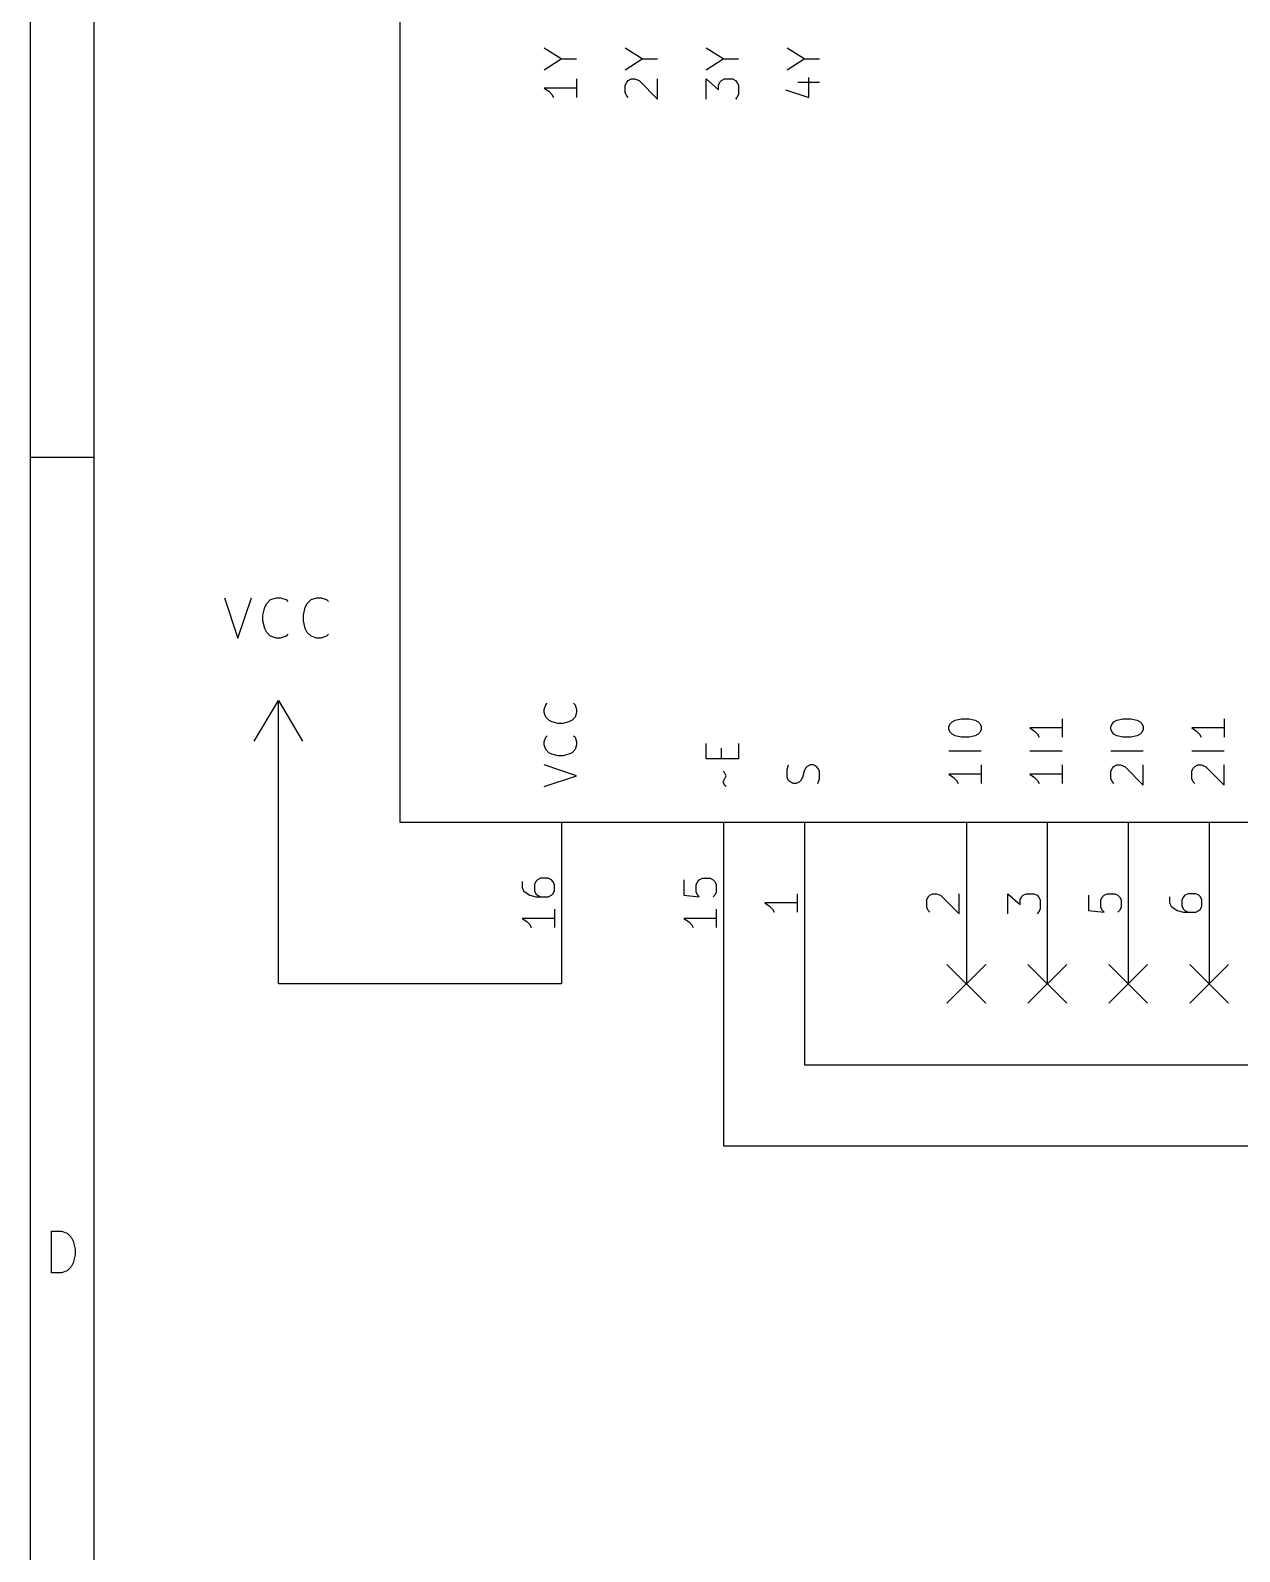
# Model space of a CAD drawing. Extents: x 0.4 to 16.1, y -11.3 to -0.4.
# Drawn here: x 0.394 to 1.888, y -7.651 to -5.772 of the extents above; entities that cross this region are included whole.
import ezdxf

# ---------------------------------------------------------------- set-up
doc = ezdxf.new("R2010")
doc.units = 0
doc.header["$MEASUREMENT"] = 0
for name, color, linetype in [('BLUE2', 5, 'CONTINUOUS'), ('CYAN2', 4, 'CONTINUOUS'), ('GREEN3', 91, 'CONTINUOUS'), ('LYELLOW', 51, 'CONTINUOUS'), ('RED2', 1, 'CONTINUOUS'), ('RED3', 11, 'CONTINUOUS')]:
    doc.layers.add(name, color=color, linetype=linetype)

msp = doc.modelspace()

# ---------------------------------------------------------------- linework, layer by layer
at = {"layer": 'BLUE2', "linetype": 'CONTINUOUS'}
for p, q in [((1.526, -6.926), (1.574, -6.974)), ((1.574, -6.926), (1.526, -6.974)), ((1.626, -6.926), (1.674, -6.974)), ((1.674, -6.926), (1.626, -6.974)), ((1.726, -6.926), (1.774, -6.974)), ((1.774, -6.926), (1.726, -6.974)), ((1.826, -6.926), (1.874, -6.974)), ((1.874, -6.926), (1.826, -6.974))]:
    msp.add_line(p, q, dxfattribs=at)
at = {"layer": 'CYAN2', "linetype": 'CONTINUOUS'}
for p, q in [((1.0495, -5.8071), (1.0285, -5.7938)), ((1.0495, -5.8071), (1.0285, -5.7938)), ((1.0285, -5.8205), (1.0495, -5.8071)), ((1.0285, -5.8205), (1.0495, -5.8071)), ((1.0495, -5.8071), (1.0685, -5.8071)), ((1.0495, -5.8071), (1.0685, -5.8071)), ((1.1495, -5.8071), (1.1285, -5.7938)), ((1.1495, -5.8071), (1.1285, -5.7938)), ((1.1285, -5.8205), (1.1495, -5.8071)), ((1.1285, -5.8205), (1.1495, -5.8071)), ((1.1495, -5.8071), (1.1685, -5.8071)), ((1.1495, -5.8071), (1.1685, -5.8071)), ((1.2495, -5.8071), (1.2285, -5.7938)), ((1.2495, -5.8071), (1.2285, -5.7938)), ((1.2285, -5.8205), (1.2495, -5.8071)), ((1.2285, -5.8205), (1.2495, -5.8071)), ((1.2495, -5.8071), (1.2685, -5.8071)), ((1.2495, -5.8071), (1.2685, -5.8071)), ((1.3495, -5.8071), (1.3285, -5.7938)), ((1.3495, -5.8071), (1.3285, -5.7938)), ((1.3285, -5.8205), (1.3495, -5.8071)), ((1.3285, -5.8205), (1.3495, -5.8071)), ((1.3495, -5.8071), (1.3685, -5.8071)), ((1.3495, -5.8071), (1.3685, -5.8071)), ((1.0685, -5.8433), (1.0285, -5.8433)), ((1.0285, -5.8433), (1.0342, -5.8471)), ((1.0685, -5.8433), (1.0285, -5.8433)), ((1.0285, -5.8433), (1.0342, -5.8471)), ((1.0685, -5.8319), (1.0685, -5.8548)), ((1.0685, -5.8319), (1.0685, -5.8548)), ((1.1285, -5.8395), (1.1304, -5.8357)), ((1.1285, -5.8395), (1.1304, -5.8357)), ((1.1285, -5.849), (1.1285, -5.8395)), ((1.1285, -5.849), (1.1285, -5.8395)), ((1.1304, -5.8357), (1.1323, -5.8338)), ((1.1304, -5.8357), (1.1323, -5.8338)), ((1.1323, -5.8338), (1.1361, -5.8319)), ((1.1323, -5.8338), (1.1361, -5.8319)), ((1.1361, -5.8319), (1.1399, -5.8319)), ((1.1361, -5.8319), (1.1399, -5.8319)), ((1.1399, -5.8319), (1.1456, -5.8338)), ((1.1399, -5.8319), (1.1456, -5.8338)), ((1.1456, -5.8338), (1.1685, -5.8567)), ((1.1456, -5.8338), (1.1685, -5.8567)), ((1.1685, -5.8567), (1.1685, -5.8319)), ((1.1685, -5.8567), (1.1685, -5.8319)), ((1.2285, -5.8567), (1.2285, -5.8319)), ((1.2285, -5.8319), (1.2437, -5.8452)), ((1.2285, -5.8567), (1.2285, -5.8319)), ((1.2285, -5.8319), (1.2437, -5.8452)), ((1.2437, -5.8395), (1.2456, -5.8357)), ((1.2437, -5.8395), (1.2456, -5.8357)), ((1.2437, -5.8452), (1.2437, -5.8395)), ((1.2437, -5.8452), (1.2437, -5.8395)), ((1.2456, -5.8357), (1.2476, -5.8338)), ((1.2456, -5.8357), (1.2476, -5.8338)), ((1.2476, -5.8338), (1.2514, -5.8319)), ((1.2476, -5.8338), (1.2514, -5.8319)), ((1.2514, -5.8319), (1.2609, -5.8319)), ((1.2514, -5.8319), (1.2609, -5.8319)), ((1.2609, -5.8319), (1.2647, -5.8338)), ((1.2609, -5.8319), (1.2647, -5.8338)), ((1.2647, -5.8338), (1.2666, -5.8357)), ((1.2647, -5.8338), (1.2666, -5.8357)), ((1.2666, -5.8357), (1.2685, -5.8395)), ((1.2666, -5.8357), (1.2685, -5.8395)), ((1.2685, -5.8395), (1.2685, -5.851)), ((1.2685, -5.8395), (1.2685, -5.851)), ((1.3418, -5.8357), (1.3685, -5.8357)), ((1.3418, -5.8357), (1.3685, -5.8357)), ((1.3552, -5.8548), (1.3552, -5.83)), ((1.3552, -5.8548), (1.3552, -5.83)), ((1.0342, -5.8471), (1.038, -5.851)), ((1.0342, -5.8471), (1.038, -5.851)), ((1.038, -5.851), (1.0399, -5.8548)), ((1.038, -5.851), (1.0399, -5.8548)), ((1.1304, -5.8529), (1.1285, -5.849)), ((1.1304, -5.8529), (1.1285, -5.849)), ((1.1323, -5.8548), (1.1304, -5.8529)), ((1.1323, -5.8548), (1.1304, -5.8529)), ((1.2666, -5.8548), (1.2647, -5.8567)), ((1.2666, -5.8548), (1.2647, -5.8567)), ((1.2685, -5.851), (1.2666, -5.8548)), ((1.2685, -5.851), (1.2666, -5.8548)), ((1.3266, -5.8452), (1.3552, -5.8548)), ((1.3266, -5.8452), (1.3552, -5.8548)), ((0.6333, -6.4728), (0.65, -6.5228)), ((0.65, -6.5228), (0.6667, -6.4728)), ((0.6833, -6.4847), (0.6857, -6.4799)), ((0.6857, -6.4799), (0.6905, -6.4752)), ((0.6905, -6.4752), (0.6976, -6.4728)), ((0.6976, -6.4728), (0.7024, -6.4728)), ((0.7024, -6.4728), (0.7095, -6.4752)), ((0.7095, -6.4752), (0.7119, -6.4776)), ((0.7333, -6.4847), (0.7357, -6.4799)), ((0.7357, -6.4799), (0.7405, -6.4752)), ((0.7405, -6.4752), (0.7476, -6.4728)), ((0.7476, -6.4728), (0.7524, -6.4728)), ((0.7524, -6.4728), (0.7595, -6.4752)), ((0.7595, -6.4752), (0.7619, -6.4776)), ((0.681, -6.4942), (0.6833, -6.4847)), ((0.681, -6.5014), (0.681, -6.4942)), ((0.6833, -6.5109), (0.681, -6.5014)), ((0.731, -6.4942), (0.7333, -6.4847)), ((0.731, -6.5014), (0.731, -6.4942)), ((0.7333, -6.5109), (0.731, -6.5014)), ((0.6857, -6.5157), (0.6833, -6.5109)), ((0.6905, -6.5204), (0.6857, -6.5157)), ((0.6976, -6.5228), (0.6905, -6.5204)), ((0.7095, -6.5204), (0.7024, -6.5228)), ((0.7119, -6.518), (0.7095, -6.5204)), ((0.7357, -6.5157), (0.7333, -6.5109)), ((0.7405, -6.5204), (0.7357, -6.5157)), ((0.7476, -6.5228), (0.7405, -6.5204)), ((0.7595, -6.5204), (0.7524, -6.5228)), ((0.7619, -6.518), (0.7595, -6.5204)), ((0.7024, -6.5228), (0.6976, -6.5228)), ((0.7524, -6.5228), (0.7476, -6.5228)), ((1.0285, -6.6109), (1.0304, -6.6052)), ((1.0285, -6.6109), (1.0304, -6.6052)), ((1.0285, -6.6148), (1.0285, -6.6109)), ((1.0285, -6.6148), (1.0285, -6.6109)), ((1.0304, -6.6205), (1.0285, -6.6148)), ((1.0304, -6.6205), (1.0285, -6.6148)), ((1.0304, -6.6052), (1.0323, -6.6033)), ((1.0304, -6.6052), (1.0323, -6.6033)), ((1.0647, -6.6033), (1.0666, -6.6052)), ((1.0647, -6.6033), (1.0666, -6.6052)), ((1.0666, -6.6052), (1.0685, -6.6109)), ((1.0666, -6.6052), (1.0685, -6.6109)), ((1.0685, -6.6148), (1.0666, -6.6205)), ((1.0685, -6.6148), (1.0666, -6.6205)), ((1.0685, -6.6109), (1.0685, -6.6148)), ((1.0685, -6.6109), (1.0685, -6.6148)), ((1.0342, -6.6243), (1.0304, -6.6205)), ((1.0342, -6.6243), (1.0304, -6.6205)), ((1.038, -6.6262), (1.0342, -6.6243)), ((1.038, -6.6262), (1.0342, -6.6243)), ((1.0456, -6.6281), (1.038, -6.6262)), ((1.0456, -6.6281), (1.038, -6.6262)), ((1.0514, -6.6281), (1.0456, -6.6281)), ((1.0514, -6.6281), (1.0456, -6.6281)), ((1.059, -6.6262), (1.0514, -6.6281)), ((1.059, -6.6262), (1.0514, -6.6281)), ((1.0628, -6.6243), (1.059, -6.6262)), ((1.0628, -6.6243), (1.059, -6.6262)), ((1.0666, -6.6205), (1.0628, -6.6243)), ((1.0666, -6.6205), (1.0628, -6.6243)), ((1.5285, -6.6319), (1.5304, -6.6281)), ((1.5285, -6.6319), (1.5304, -6.6281)), ((1.5285, -6.6357), (1.5285, -6.6319)), ((1.5285, -6.6357), (1.5285, -6.6319)), ((1.5304, -6.6281), (1.5323, -6.6262)), ((1.5304, -6.6281), (1.5323, -6.6262)), ((1.5323, -6.6262), (1.5361, -6.6243)), ((1.5323, -6.6262), (1.5361, -6.6243)), ((1.5361, -6.6243), (1.5437, -6.6224)), ((1.5361, -6.6243), (1.5437, -6.6224)), ((1.5437, -6.6224), (1.5533, -6.6224)), ((1.5437, -6.6224), (1.5533, -6.6224)), ((1.5533, -6.6224), (1.5609, -6.6243)), ((1.5533, -6.6224), (1.5609, -6.6243)), ((1.5609, -6.6243), (1.5647, -6.6262)), ((1.5609, -6.6243), (1.5647, -6.6262)), ((1.5647, -6.6262), (1.5666, -6.6281)), ((1.5647, -6.6262), (1.5666, -6.6281)), ((1.5666, -6.6281), (1.5685, -6.6319)), ((1.5666, -6.6281), (1.5685, -6.6319)), ((1.5685, -6.6319), (1.5685, -6.6357)), ((1.5685, -6.6319), (1.5685, -6.6357)), ((1.6685, -6.6338), (1.6285, -6.6338)), ((1.6285, -6.6338), (1.6342, -6.6376)), ((1.6685, -6.6338), (1.6285, -6.6338)), ((1.6285, -6.6338), (1.6342, -6.6376)), ((1.6685, -6.6224), (1.6685, -6.6452)), ((1.6685, -6.6224), (1.6685, -6.6452)), ((1.7285, -6.6319), (1.7304, -6.6281)), ((1.7285, -6.6319), (1.7304, -6.6281)), ((1.7285, -6.6357), (1.7285, -6.6319)), ((1.7285, -6.6357), (1.7285, -6.6319)), ((1.7304, -6.6281), (1.7323, -6.6262)), ((1.7304, -6.6281), (1.7323, -6.6262)), ((1.7323, -6.6262), (1.7361, -6.6243)), ((1.7323, -6.6262), (1.7361, -6.6243)), ((1.7361, -6.6243), (1.7437, -6.6224)), ((1.7361, -6.6243), (1.7437, -6.6224)), ((1.7437, -6.6224), (1.7533, -6.6224)), ((1.7437, -6.6224), (1.7533, -6.6224)), ((1.7533, -6.6224), (1.7609, -6.6243)), ((1.7533, -6.6224), (1.7609, -6.6243)), ((1.7609, -6.6243), (1.7647, -6.6262)), ((1.7609, -6.6243), (1.7647, -6.6262)), ((1.7647, -6.6262), (1.7666, -6.6281)), ((1.7647, -6.6262), (1.7666, -6.6281)), ((1.7666, -6.6281), (1.7685, -6.6319)), ((1.7666, -6.6281), (1.7685, -6.6319)), ((1.7685, -6.6319), (1.7685, -6.6357)), ((1.7685, -6.6319), (1.7685, -6.6357)), ((1.8685, -6.6338), (1.8285, -6.6338)), ((1.8285, -6.6338), (1.8342, -6.6376)), ((1.8685, -6.6338), (1.8285, -6.6338)), ((1.8285, -6.6338), (1.8342, -6.6376)), ((1.8685, -6.6224), (1.8685, -6.6452)), ((1.8685, -6.6224), (1.8685, -6.6452)), ((1.0285, -6.6509), (1.0304, -6.6452)), ((1.0285, -6.6509), (1.0304, -6.6452)), ((1.0285, -6.6548), (1.0285, -6.6509)), ((1.0285, -6.6548), (1.0285, -6.6509)), ((1.0304, -6.6452), (1.0323, -6.6433)), ((1.0304, -6.6452), (1.0323, -6.6433)), ((1.0647, -6.6433), (1.0666, -6.6452)), ((1.0647, -6.6433), (1.0666, -6.6452)), ((1.0666, -6.6452), (1.0685, -6.6509)), ((1.0666, -6.6452), (1.0685, -6.6509)), ((1.0685, -6.6509), (1.0685, -6.6548)), ((1.0685, -6.6509), (1.0685, -6.6548)), ((1.2285, -6.6719), (1.2285, -6.6529)), ((1.2285, -6.6719), (1.2285, -6.6529)), ((1.2685, -6.6529), (1.2685, -6.6719)), ((1.2685, -6.6529), (1.2685, -6.6719)), ((1.5304, -6.6395), (1.5285, -6.6357)), ((1.5304, -6.6395), (1.5285, -6.6357)), ((1.5323, -6.6414), (1.5304, -6.6395)), ((1.5323, -6.6414), (1.5304, -6.6395)), ((1.5361, -6.6433), (1.5323, -6.6414)), ((1.5361, -6.6433), (1.5323, -6.6414)), ((1.5437, -6.6452), (1.5361, -6.6433)), ((1.5437, -6.6452), (1.5361, -6.6433)), ((1.5533, -6.6452), (1.5437, -6.6452)), ((1.5533, -6.6452), (1.5437, -6.6452)), ((1.5609, -6.6433), (1.5533, -6.6452)), ((1.5609, -6.6433), (1.5533, -6.6452)), ((1.5647, -6.6414), (1.5609, -6.6433)), ((1.5647, -6.6414), (1.5609, -6.6433)), ((1.5666, -6.6395), (1.5647, -6.6414)), ((1.5666, -6.6395), (1.5647, -6.6414)), ((1.5685, -6.6357), (1.5666, -6.6395)), ((1.5685, -6.6357), (1.5666, -6.6395)), ((1.6342, -6.6376), (1.638, -6.6414)), ((1.6342, -6.6376), (1.638, -6.6414)), ((1.638, -6.6414), (1.6399, -6.6452)), ((1.638, -6.6414), (1.6399, -6.6452)), ((1.7304, -6.6395), (1.7285, -6.6357)), ((1.7304, -6.6395), (1.7285, -6.6357)), ((1.7323, -6.6414), (1.7304, -6.6395)), ((1.7323, -6.6414), (1.7304, -6.6395)), ((1.7361, -6.6433), (1.7323, -6.6414)), ((1.7361, -6.6433), (1.7323, -6.6414)), ((1.7437, -6.6452), (1.7361, -6.6433)), ((1.7437, -6.6452), (1.7361, -6.6433)), ((1.7533, -6.6452), (1.7437, -6.6452)), ((1.7533, -6.6452), (1.7437, -6.6452)), ((1.7609, -6.6433), (1.7533, -6.6452)), ((1.7609, -6.6433), (1.7533, -6.6452)), ((1.7647, -6.6414), (1.7609, -6.6433)), ((1.7647, -6.6414), (1.7609, -6.6433)), ((1.7666, -6.6395), (1.7647, -6.6414)), ((1.7666, -6.6395), (1.7647, -6.6414)), ((1.7685, -6.6357), (1.7666, -6.6395)), ((1.7685, -6.6357), (1.7666, -6.6395)), ((1.8342, -6.6376), (1.838, -6.6414)), ((1.8342, -6.6376), (1.838, -6.6414)), ((1.838, -6.6414), (1.8399, -6.6452)), ((1.838, -6.6414), (1.8399, -6.6452)), ((1.0304, -6.6605), (1.0285, -6.6548)), ((1.0304, -6.6605), (1.0285, -6.6548)), ((1.0342, -6.6643), (1.0304, -6.6605)), ((1.0342, -6.6643), (1.0304, -6.6605)), ((1.038, -6.6662), (1.0342, -6.6643)), ((1.038, -6.6662), (1.0342, -6.6643)), ((1.0456, -6.6681), (1.038, -6.6662)), ((1.0456, -6.6681), (1.038, -6.6662)), ((1.0514, -6.6681), (1.0456, -6.6681)), ((1.0514, -6.6681), (1.0456, -6.6681)), ((1.059, -6.6662), (1.0514, -6.6681)), ((1.059, -6.6662), (1.0514, -6.6681)), ((1.0628, -6.6643), (1.059, -6.6662)), ((1.0628, -6.6643), (1.059, -6.6662)), ((1.0666, -6.6605), (1.0628, -6.6643)), ((1.0666, -6.6605), (1.0628, -6.6643)), ((1.0685, -6.6548), (1.0666, -6.6605)), ((1.0685, -6.6548), (1.0666, -6.6605)), ((1.2685, -6.6719), (1.2285, -6.6719)), ((1.2685, -6.6719), (1.2285, -6.6719)), ((1.2476, -6.6719), (1.2476, -6.6586)), ((1.2476, -6.6719), (1.2476, -6.6586)), ((1.5685, -6.6624), (1.5285, -6.6624)), ((1.5685, -6.6624), (1.5285, -6.6624)), ((1.6685, -6.6624), (1.6285, -6.6624)), ((1.6685, -6.6624), (1.6285, -6.6624)), ((1.7685, -6.6624), (1.7285, -6.6624)), ((1.7685, -6.6624), (1.7285, -6.6624)), ((1.8685, -6.6624), (1.8285, -6.6624)), ((1.8685, -6.6624), (1.8285, -6.6624)), ((1.0685, -6.6929), (1.0285, -6.6795)), ((1.0685, -6.6929), (1.0285, -6.6795)), ((1.2514, -6.689), (1.2495, -6.6871)), ((1.2514, -6.689), (1.2495, -6.6871)), ((1.2533, -6.6929), (1.2514, -6.689)), ((1.2533, -6.6929), (1.2514, -6.689)), ((1.3285, -6.6852), (1.3304, -6.6795)), ((1.3285, -6.6852), (1.3304, -6.6795)), ((1.3285, -6.6948), (1.3285, -6.6852)), ((1.3285, -6.6948), (1.3285, -6.6852)), ((1.3495, -6.6871), (1.3476, -6.6948)), ((1.3495, -6.6871), (1.3476, -6.6948)), ((1.3514, -6.6833), (1.3495, -6.6871)), ((1.3514, -6.6833), (1.3495, -6.6871)), ((1.3533, -6.6814), (1.3514, -6.6833)), ((1.3533, -6.6814), (1.3514, -6.6833)), ((1.3571, -6.6795), (1.3533, -6.6814)), ((1.3571, -6.6795), (1.3533, -6.6814)), ((1.3609, -6.6795), (1.3571, -6.6795)), ((1.3609, -6.6795), (1.3571, -6.6795)), ((1.3647, -6.6814), (1.3609, -6.6795)), ((1.3647, -6.6814), (1.3609, -6.6795)), ((1.3666, -6.6833), (1.3647, -6.6814)), ((1.3666, -6.6833), (1.3647, -6.6814)), ((1.3685, -6.6871), (1.3666, -6.6833)), ((1.3685, -6.6871), (1.3666, -6.6833)), ((1.3685, -6.6967), (1.3685, -6.6871)), ((1.3685, -6.6967), (1.3685, -6.6871)), ((1.5685, -6.6909), (1.5285, -6.6909)), ((1.5285, -6.6909), (1.5342, -6.6948)), ((1.5685, -6.6909), (1.5285, -6.6909)), ((1.5285, -6.6909), (1.5342, -6.6948)), ((1.5685, -6.6795), (1.5685, -6.7024)), ((1.5685, -6.6795), (1.5685, -6.7024)), ((1.6685, -6.6909), (1.6285, -6.6909)), ((1.6285, -6.6909), (1.6342, -6.6948)), ((1.6685, -6.6909), (1.6285, -6.6909)), ((1.6285, -6.6909), (1.6342, -6.6948)), ((1.6685, -6.6795), (1.6685, -6.7024)), ((1.6685, -6.6795), (1.6685, -6.7024)), ((1.7285, -6.6871), (1.7304, -6.6833)), ((1.7285, -6.6871), (1.7304, -6.6833)), ((1.7285, -6.6967), (1.7285, -6.6871)), ((1.7285, -6.6967), (1.7285, -6.6871)), ((1.7304, -6.6833), (1.7323, -6.6814)), ((1.7304, -6.6833), (1.7323, -6.6814)), ((1.7323, -6.6814), (1.7361, -6.6795)), ((1.7323, -6.6814), (1.7361, -6.6795)), ((1.7361, -6.6795), (1.7399, -6.6795)), ((1.7361, -6.6795), (1.7399, -6.6795)), ((1.7399, -6.6795), (1.7456, -6.6814)), ((1.7399, -6.6795), (1.7456, -6.6814)), ((1.7456, -6.6814), (1.7685, -6.7043)), ((1.7456, -6.6814), (1.7685, -6.7043)), ((1.7685, -6.7043), (1.7685, -6.6795)), ((1.7685, -6.7043), (1.7685, -6.6795)), ((1.8285, -6.6871), (1.8304, -6.6833)), ((1.8285, -6.6871), (1.8304, -6.6833)), ((1.8285, -6.6967), (1.8285, -6.6871)), ((1.8285, -6.6967), (1.8285, -6.6871)), ((1.8304, -6.6833), (1.8323, -6.6814)), ((1.8304, -6.6833), (1.8323, -6.6814)), ((1.8323, -6.6814), (1.8361, -6.6795)), ((1.8323, -6.6814), (1.8361, -6.6795)), ((1.8361, -6.6795), (1.8399, -6.6795)), ((1.8361, -6.6795), (1.8399, -6.6795)), ((1.8399, -6.6795), (1.8456, -6.6814)), ((1.8399, -6.6795), (1.8456, -6.6814)), ((1.8456, -6.6814), (1.8685, -6.7043)), ((1.8456, -6.6814), (1.8685, -6.7043)), ((1.8685, -6.7043), (1.8685, -6.6795)), ((1.8685, -6.7043), (1.8685, -6.6795)), ((1.0285, -6.7062), (1.0685, -6.6929)), ((1.0285, -6.7062), (1.0685, -6.6929)), ((1.2495, -6.7005), (1.2533, -6.6929)), ((1.2495, -6.7005), (1.2533, -6.6929)), ((1.2514, -6.7043), (1.2495, -6.7005)), ((1.2514, -6.7043), (1.2495, -6.7005)), ((1.2533, -6.7062), (1.2514, -6.7043)), ((1.2533, -6.7062), (1.2514, -6.7043)), ((1.3304, -6.6986), (1.3285, -6.6948)), ((1.3304, -6.6986), (1.3285, -6.6948)), ((1.3323, -6.7005), (1.3304, -6.6986)), ((1.3323, -6.7005), (1.3304, -6.6986)), ((1.3361, -6.7024), (1.3323, -6.7005)), ((1.3361, -6.7024), (1.3323, -6.7005)), ((1.3399, -6.7024), (1.3361, -6.7024)), ((1.3399, -6.7024), (1.3361, -6.7024)), ((1.3437, -6.7005), (1.3399, -6.7024)), ((1.3437, -6.7005), (1.3399, -6.7024)), ((1.3456, -6.6986), (1.3437, -6.7005)), ((1.3456, -6.6986), (1.3437, -6.7005)), ((1.3476, -6.6948), (1.3456, -6.6986)), ((1.3476, -6.6948), (1.3456, -6.6986)), ((1.3666, -6.7024), (1.3685, -6.6967)), ((1.3666, -6.7024), (1.3685, -6.6967)), ((1.5342, -6.6948), (1.538, -6.6986)), ((1.5342, -6.6948), (1.538, -6.6986)), ((1.538, -6.6986), (1.5399, -6.7024)), ((1.538, -6.6986), (1.5399, -6.7024)), ((1.6342, -6.6948), (1.638, -6.6986)), ((1.6342, -6.6948), (1.638, -6.6986)), ((1.638, -6.6986), (1.6399, -6.7024)), ((1.638, -6.6986), (1.6399, -6.7024)), ((1.7304, -6.7005), (1.7285, -6.6967)), ((1.7304, -6.7005), (1.7285, -6.6967)), ((1.7323, -6.7024), (1.7304, -6.7005)), ((1.7323, -6.7024), (1.7304, -6.7005)), ((1.8304, -6.7005), (1.8285, -6.6967)), ((1.8304, -6.7005), (1.8285, -6.6967)), ((1.8323, -6.7024), (1.8304, -6.7005)), ((1.8323, -6.7024), (1.8304, -6.7005))]:
    msp.add_line(p, q, dxfattribs=at)
at = {"layer": 'GREEN3', "linetype": 'CONTINUOUS'}
for p, q in [((0.7, -6.95), (0.7, -6.7)), ((1.05, -6.95), (0.7, -6.95)), ((1.25, -6.95), (1.25, -7.15)), ((1.35, -6.95), (1.35, -7.05)), ((1.35, -7.05), (7, -7.05)), ((1.25, -7.15), (2.75, -7.15))]:
    msp.add_line(p, q, dxfattribs=at)
at = {"layer": 'LYELLOW', "linetype": 'CONTINUOUS'}
for p, q in [((0.85, -5.75), (0.85, -6.75)), ((0.85, -6.75), (2.65, -6.75))]:
    msp.add_line(p, q, dxfattribs=at)
at = {"layer": 'RED2', "linetype": 'CONTINUOUS'}
for p, q in [((0.3937, -11.2993), (0.3937, -0.3937)), ((0.4724, -11.2206), (0.4724, -0.4724)), ((0.85, -5.75), (0.85, -6.75)), ((0.3937, -6.2992), (0.4724, -6.2992)), ((0.67, -6.65), (0.7, -6.6)), ((0.7, -6.6), (0.73, -6.65)), ((0.7, -6.7), (0.7, -6.6)), ((0.85, -6.75), (2.65, -6.75)), ((1.05, -6.75), (1.05, -6.95)), ((1.05, -6.75), (1.05, -6.95)), ((1.25, -6.75), (1.25, -6.95)), ((1.25, -6.75), (1.25, -6.95)), ((1.35, -6.75), (1.35, -6.95)), ((1.35, -6.75), (1.35, -6.95)), ((1.55, -6.75), (1.55, -6.95)), ((1.55, -6.75), (1.55, -6.95)), ((1.65, -6.75), (1.65, -6.95)), ((1.65, -6.75), (1.65, -6.95)), ((1.75, -6.75), (1.75, -6.95)), ((1.75, -6.75), (1.75, -6.95)), ((1.85, -6.75), (1.85, -6.95)), ((1.85, -6.75), (1.85, -6.95)), ((0.4197, -7.3068), (0.4197, -7.2557)), ((0.4197, -7.2557), (0.4319, -7.2557)), ((0.4319, -7.2557), (0.4392, -7.2581)), ((0.4392, -7.2581), (0.444, -7.263)), ((0.444, -7.263), (0.4465, -7.2678)), ((0.4465, -7.2678), (0.4489, -7.2776)), ((0.4489, -7.2849), (0.4465, -7.2946)), ((0.4489, -7.2776), (0.4489, -7.2849)), ((0.4319, -7.3068), (0.4197, -7.3068)), ((0.4392, -7.3044), (0.4319, -7.3068)), ((0.444, -7.2995), (0.4392, -7.3044)), ((0.4465, -7.2946), (0.444, -7.2995))]:
    msp.add_line(p, q, dxfattribs=at)
at = {"layer": 'RED3', "linetype": 'CONTINUOUS'}
for p, q in [((1.0201, -6.8214), (1.0182, -6.8233)), ((1.0201, -6.8214), (1.0182, -6.8233)), ((1.024, -6.8195), (1.0201, -6.8214)), ((1.024, -6.8195), (1.0201, -6.8214)), ((1.0335, -6.8195), (1.024, -6.8195)), ((1.0335, -6.8195), (1.024, -6.8195)), ((1.0373, -6.8214), (1.0335, -6.8195)), ((1.0373, -6.8214), (1.0335, -6.8195)), ((1.0392, -6.8233), (1.0373, -6.8214)), ((1.0392, -6.8233), (1.0373, -6.8214)), ((1.2011, -6.8214), (1.2011, -6.8405)), ((1.2011, -6.8214), (1.2011, -6.8405)), ((1.2182, -6.8233), (1.2201, -6.8214)), ((1.2182, -6.8233), (1.2201, -6.8214)), ((1.2201, -6.8214), (1.224, -6.8195)), ((1.2201, -6.8214), (1.224, -6.8195)), ((1.224, -6.8195), (1.2335, -6.8195)), ((1.224, -6.8195), (1.2335, -6.8195)), ((1.2335, -6.8195), (1.2373, -6.8214)), ((1.2335, -6.8195), (1.2373, -6.8214)), ((1.2373, -6.8214), (1.2392, -6.8233)), ((1.2373, -6.8214), (1.2392, -6.8233)), ((1.0011, -6.8233), (1.0011, -6.8309)), ((1.0011, -6.8233), (1.0011, -6.8309)), ((1.0011, -6.8309), (1.003, -6.8348)), ((1.0011, -6.8309), (1.003, -6.8348)), ((1.003, -6.8348), (1.0049, -6.8367)), ((1.003, -6.8348), (1.0049, -6.8367)), ((1.0049, -6.8367), (1.0106, -6.8405)), ((1.0049, -6.8367), (1.0106, -6.8405)), ((1.0106, -6.8405), (1.0182, -6.8424)), ((1.0106, -6.8405), (1.0182, -6.8424)), ((1.0182, -6.8233), (1.0163, -6.8271)), ((1.0182, -6.8233), (1.0163, -6.8271)), ((1.0163, -6.8271), (1.0163, -6.8348)), ((1.0163, -6.8271), (1.0163, -6.8348)), ((1.0163, -6.8348), (1.0182, -6.8386)), ((1.0163, -6.8348), (1.0182, -6.8386)), ((1.0182, -6.8386), (1.0201, -6.8405)), ((1.0182, -6.8386), (1.0201, -6.8405)), ((1.0201, -6.8405), (1.024, -6.8424)), ((1.0201, -6.8405), (1.024, -6.8424)), ((1.0335, -6.8424), (1.0373, -6.8405)), ((1.0335, -6.8424), (1.0373, -6.8405)), ((1.0373, -6.8405), (1.0392, -6.8386)), ((1.0373, -6.8405), (1.0392, -6.8386)), ((1.0411, -6.8271), (1.0392, -6.8233)), ((1.0411, -6.8271), (1.0392, -6.8233)), ((1.0392, -6.8386), (1.0411, -6.8348)), ((1.0392, -6.8386), (1.0411, -6.8348)), ((1.0411, -6.8348), (1.0411, -6.8271)), ((1.0411, -6.8348), (1.0411, -6.8271)), ((1.2011, -6.8405), (1.2201, -6.8424)), ((1.2011, -6.8405), (1.2201, -6.8424)), ((1.2163, -6.8271), (1.2182, -6.8233)), ((1.2163, -6.8271), (1.2182, -6.8233)), ((1.2163, -6.8367), (1.2163, -6.8271)), ((1.2163, -6.8367), (1.2163, -6.8271)), ((1.2182, -6.8405), (1.2163, -6.8367)), ((1.2182, -6.8405), (1.2163, -6.8367)), ((1.2201, -6.8424), (1.2182, -6.8405)), ((1.2201, -6.8424), (1.2182, -6.8405)), ((1.2392, -6.8405), (1.2373, -6.8424)), ((1.2392, -6.8405), (1.2373, -6.8424)), ((1.2392, -6.8233), (1.2411, -6.8271)), ((1.2392, -6.8233), (1.2411, -6.8271)), ((1.2411, -6.8367), (1.2392, -6.8405)), ((1.2411, -6.8367), (1.2392, -6.8405)), ((1.2411, -6.8271), (1.2411, -6.8367)), ((1.2411, -6.8271), (1.2411, -6.8367)), ((1.3411, -6.8386), (1.3411, -6.8614)), ((1.3411, -6.8386), (1.3411, -6.8614)), ((1.503, -6.8424), (1.5049, -6.8405)), ((1.503, -6.8424), (1.5049, -6.8405)), ((1.5049, -6.8405), (1.5087, -6.8386)), ((1.5049, -6.8405), (1.5087, -6.8386)), ((1.5087, -6.8386), (1.5125, -6.8386)), ((1.5087, -6.8386), (1.5125, -6.8386)), ((1.5125, -6.8386), (1.5182, -6.8405)), ((1.5125, -6.8386), (1.5182, -6.8405)), ((1.5182, -6.8405), (1.5411, -6.8633)), ((1.5182, -6.8405), (1.5411, -6.8633)), ((1.5411, -6.8633), (1.5411, -6.8386)), ((1.5411, -6.8633), (1.5411, -6.8386)), ((1.6011, -6.8633), (1.6011, -6.8386)), ((1.6011, -6.8386), (1.6163, -6.8519)), ((1.6011, -6.8633), (1.6011, -6.8386)), ((1.6011, -6.8386), (1.6163, -6.8519)), ((1.6182, -6.8424), (1.6201, -6.8405)), ((1.6182, -6.8424), (1.6201, -6.8405)), ((1.6201, -6.8405), (1.624, -6.8386)), ((1.6201, -6.8405), (1.624, -6.8386)), ((1.624, -6.8386), (1.6335, -6.8386)), ((1.624, -6.8386), (1.6335, -6.8386)), ((1.6335, -6.8386), (1.6373, -6.8405)), ((1.6335, -6.8386), (1.6373, -6.8405)), ((1.6373, -6.8405), (1.6392, -6.8424)), ((1.6373, -6.8405), (1.6392, -6.8424)), ((1.7011, -6.8405), (1.7011, -6.8595)), ((1.7011, -6.8405), (1.7011, -6.8595)), ((1.7182, -6.8424), (1.7201, -6.8405)), ((1.7182, -6.8424), (1.7201, -6.8405)), ((1.7201, -6.8405), (1.724, -6.8386)), ((1.7201, -6.8405), (1.724, -6.8386)), ((1.724, -6.8386), (1.7335, -6.8386)), ((1.724, -6.8386), (1.7335, -6.8386)), ((1.7335, -6.8386), (1.7373, -6.8405)), ((1.7335, -6.8386), (1.7373, -6.8405)), ((1.7373, -6.8405), (1.7392, -6.8424)), ((1.7373, -6.8405), (1.7392, -6.8424)), ((1.8201, -6.8405), (1.8182, -6.8424)), ((1.8201, -6.8405), (1.8182, -6.8424)), ((1.824, -6.8386), (1.8201, -6.8405)), ((1.824, -6.8386), (1.8201, -6.8405)), ((1.8335, -6.8386), (1.824, -6.8386)), ((1.8335, -6.8386), (1.824, -6.8386)), ((1.8373, -6.8405), (1.8335, -6.8386)), ((1.8373, -6.8405), (1.8335, -6.8386)), ((1.8392, -6.8424), (1.8373, -6.8405)), ((1.8392, -6.8424), (1.8373, -6.8405)), ((1.0182, -6.8424), (1.0335, -6.8424)), ((1.0182, -6.8424), (1.0335, -6.8424)), ((1.0411, -6.8576), (1.0411, -6.8805)), ((1.0411, -6.8576), (1.0411, -6.8805)), ((1.2411, -6.8576), (1.2411, -6.8805)), ((1.2411, -6.8576), (1.2411, -6.8805)), ((1.3411, -6.85), (1.3011, -6.85)), ((1.3011, -6.85), (1.3068, -6.8538)), ((1.3411, -6.85), (1.3011, -6.85)), ((1.3011, -6.85), (1.3068, -6.8538)), ((1.3068, -6.8538), (1.3106, -6.8576)), ((1.3068, -6.8538), (1.3106, -6.8576)), ((1.3106, -6.8576), (1.3125, -6.8614)), ((1.3106, -6.8576), (1.3125, -6.8614)), ((1.5011, -6.8462), (1.503, -6.8424)), ((1.5011, -6.8462), (1.503, -6.8424)), ((1.5011, -6.8557), (1.5011, -6.8462)), ((1.5011, -6.8557), (1.5011, -6.8462)), ((1.503, -6.8595), (1.5011, -6.8557)), ((1.503, -6.8595), (1.5011, -6.8557)), ((1.5049, -6.8614), (1.503, -6.8595)), ((1.5049, -6.8614), (1.503, -6.8595)), ((1.6163, -6.8462), (1.6182, -6.8424)), ((1.6163, -6.8462), (1.6182, -6.8424)), ((1.6163, -6.8519), (1.6163, -6.8462)), ((1.6163, -6.8519), (1.6163, -6.8462)), ((1.6392, -6.8424), (1.6411, -6.8462)), ((1.6392, -6.8424), (1.6411, -6.8462)), ((1.6411, -6.8576), (1.6392, -6.8614)), ((1.6411, -6.8576), (1.6392, -6.8614)), ((1.6411, -6.8462), (1.6411, -6.8576)), ((1.6411, -6.8462), (1.6411, -6.8576)), ((1.7011, -6.8595), (1.7201, -6.8614)), ((1.7011, -6.8595), (1.7201, -6.8614)), ((1.7163, -6.8462), (1.7182, -6.8424)), ((1.7163, -6.8462), (1.7182, -6.8424)), ((1.7163, -6.8557), (1.7163, -6.8462)), ((1.7163, -6.8557), (1.7163, -6.8462)), ((1.7182, -6.8595), (1.7163, -6.8557)), ((1.7182, -6.8595), (1.7163, -6.8557)), ((1.7201, -6.8614), (1.7182, -6.8595)), ((1.7201, -6.8614), (1.7182, -6.8595)), ((1.7392, -6.8595), (1.7373, -6.8614)), ((1.7392, -6.8595), (1.7373, -6.8614)), ((1.7392, -6.8424), (1.7411, -6.8462)), ((1.7392, -6.8424), (1.7411, -6.8462)), ((1.7411, -6.8557), (1.7392, -6.8595)), ((1.7411, -6.8557), (1.7392, -6.8595)), ((1.7411, -6.8462), (1.7411, -6.8557)), ((1.7411, -6.8462), (1.7411, -6.8557)), ((1.8011, -6.8424), (1.8011, -6.85)), ((1.8011, -6.8424), (1.8011, -6.85)), ((1.8011, -6.85), (1.803, -6.8538)), ((1.8011, -6.85), (1.803, -6.8538)), ((1.803, -6.8538), (1.8049, -6.8557)), ((1.803, -6.8538), (1.8049, -6.8557)), ((1.8049, -6.8557), (1.8106, -6.8595)), ((1.8049, -6.8557), (1.8106, -6.8595)), ((1.8106, -6.8595), (1.8182, -6.8614)), ((1.8106, -6.8595), (1.8182, -6.8614)), ((1.8182, -6.8424), (1.8163, -6.8462)), ((1.8182, -6.8424), (1.8163, -6.8462)), ((1.8163, -6.8462), (1.8163, -6.8538)), ((1.8163, -6.8462), (1.8163, -6.8538)), ((1.8163, -6.8538), (1.8182, -6.8576)), ((1.8163, -6.8538), (1.8182, -6.8576)), ((1.8182, -6.8576), (1.8201, -6.8595)), ((1.8182, -6.8576), (1.8201, -6.8595)), ((1.8201, -6.8595), (1.824, -6.8614)), ((1.8201, -6.8595), (1.824, -6.8614)), ((1.8335, -6.8614), (1.8373, -6.8595)), ((1.8335, -6.8614), (1.8373, -6.8595)), ((1.8373, -6.8595), (1.8392, -6.8576)), ((1.8373, -6.8595), (1.8392, -6.8576)), ((1.8411, -6.8462), (1.8392, -6.8424)), ((1.8411, -6.8462), (1.8392, -6.8424)), ((1.8392, -6.8576), (1.8411, -6.8538)), ((1.8392, -6.8576), (1.8411, -6.8538)), ((1.8411, -6.8538), (1.8411, -6.8462)), ((1.8411, -6.8538), (1.8411, -6.8462)), ((1.0411, -6.869), (1.0011, -6.869)), ((1.0011, -6.869), (1.0068, -6.8729)), ((1.0411, -6.869), (1.0011, -6.869)), ((1.0011, -6.869), (1.0068, -6.8729)), ((1.0068, -6.8729), (1.0106, -6.8767)), ((1.0068, -6.8729), (1.0106, -6.8767)), ((1.0106, -6.8767), (1.0125, -6.8805)), ((1.0106, -6.8767), (1.0125, -6.8805)), ((1.2411, -6.869), (1.2011, -6.869)), ((1.2011, -6.869), (1.2068, -6.8729)), ((1.2411, -6.869), (1.2011, -6.869)), ((1.2011, -6.869), (1.2068, -6.8729)), ((1.2068, -6.8729), (1.2106, -6.8767)), ((1.2068, -6.8729), (1.2106, -6.8767)), ((1.2106, -6.8767), (1.2125, -6.8805)), ((1.2106, -6.8767), (1.2125, -6.8805)), ((1.6392, -6.8614), (1.6373, -6.8633)), ((1.6392, -6.8614), (1.6373, -6.8633)), ((1.8182, -6.8614), (1.8335, -6.8614)), ((1.8182, -6.8614), (1.8335, -6.8614))]:
    msp.add_line(p, q, dxfattribs=at)

doc.saveas('drawing.dxf')
